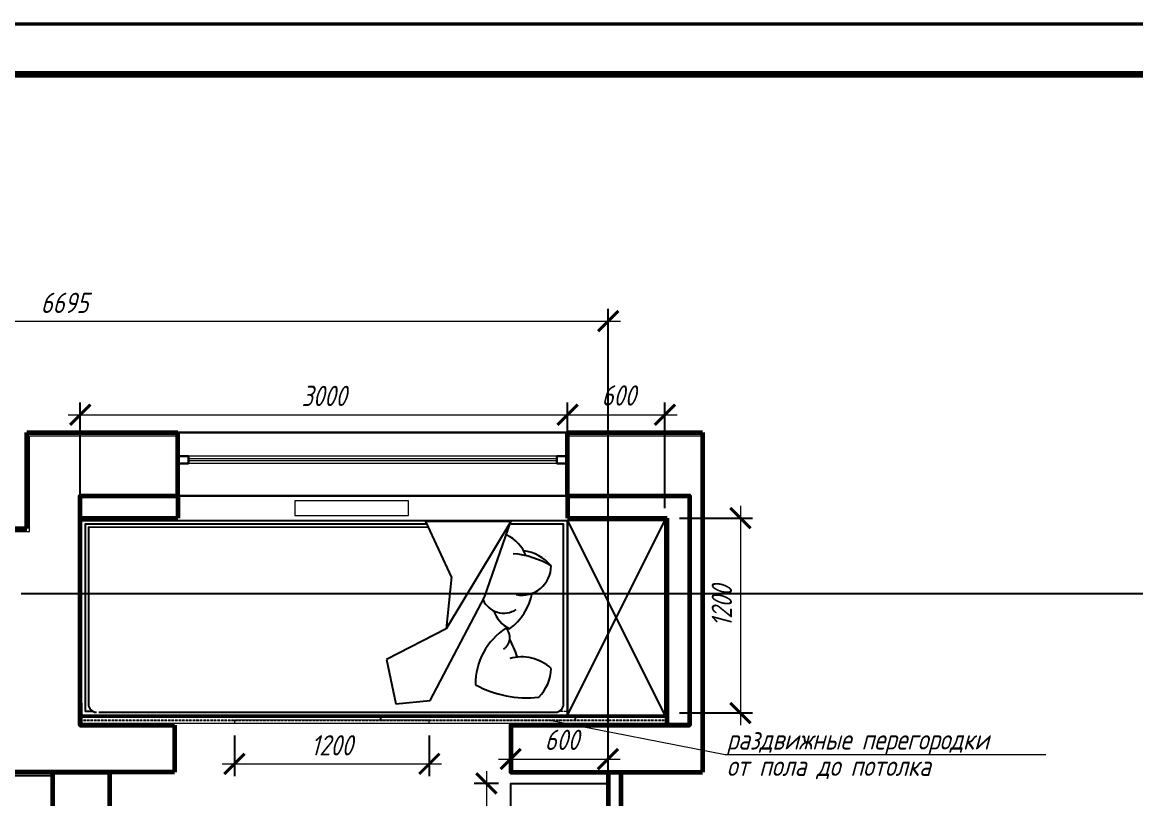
# Model space of a CAD drawing. Header units: millimetres. Extents: x 653176 to 972033, y 753746 to 925850.
# Drawn here: x 751817 to 758673, y 790320 to 795099 of the extents above; entities that cross this region are included whole.
import ezdxf

# ---------------------------------------------------------------- set-up
doc = ezdxf.new("R2010")
doc.units = ezdxf.units.MM
doc.header["$LTSCALE"] = 10
for name, pattern in [('HIDDEN', [0.375, 0.25, -0.125]), ('HIDDEN2', [0.1875, 0.125, -0.0625]), ('Воздушная', [3.96875, 2.38125, -1.5875])]:
    doc.linetypes.add(name, pattern=pattern)
doc.layers.get('0').update_dxf_attribs({"color": 65, "lineweight": 25})
for name, color, linetype, lineweight in [('A-FLOR-OVHD', 8, 'Воздушная', 18), ('AL', 7, 'Continuous', 30), ('AL1', 7, 'Continuous', 20), ('stamp', 253, 'Continuous', 18), ('wall', 95, 'Continuous', 60), ('МЕБ', 255, 'Continuous', 20), ('мебель_Ном_пера__1_Pen_No__1', 7, 'Continuous', 13), ('проем', 252, 'Continuous', 13), ('размh150', 7, 'Continuous', 9), ('размеры', 250, 'Continuous', 0)]:
    doc.layers.add(name, color=color, linetype=linetype, lineweight=lineweight)
doc.layers.add('Мебель', color=7, linetype='Continuous')
doc.styles.add('ГОСТ тип А', font='gost_a.shx', dxfattribs={"oblique": 15, "height": 125})
doc.dimstyles.new('ГОСТ тип А', dxfattribs={"dimtxt": 125, "dimasz": 125, "dimexe": 75, "dimexo": 75, "dimgap": 50, "dimtad": 1, "dimdec": 0, "dimrnd": 5, "dimtxsty": 'ГОСТ тип А', "dimblk": 'ARCHTICK', "dimcen": 50, "dimdle": 75, "dimadec": 0, "dimazin": 0, "dimtfac": 1, "dimtdec": 0, "dimtmove": 1, "dimatfit": 2, "dimfxl": 1, "dimlwd": 9, "dimarcsym": 0})

# ---------------------------------------------------------------- blocks, each defined once
blk = doc.blocks.new('_ARCHTICK')
at = {"color": 0, "linetype": 'ByBlock', "ltscale": 50, "const_width": 0.15}
blk.add_lwpolyline([(-0.5, -0.5), (0.5, 0.5)], dxfattribs=at)
blk = doc.blocks.new('*D716')
at = {"layer": 'Defpoints', "color": 0, "lineweight": 90, "transparency": 16777216}
for p in [(755788.7, 792047.7), (755788.7, 790847.7), (756238.7, 790847.7)]:
    blk.add_point(p, dxfattribs=at)
at = {"layer": 'размh150', "color": 0, "lineweight": 9, "transparency": 16777216}
blk.add_line((756238.7, 792122.7), (756238.7, 790772.7), dxfattribs=at)
at = {"layer": 'размh150', "color": 0, "lineweight": -2, "transparency": 16777216}
for p, q in [((755863.7, 792047.7), (756313.7, 792047.7)), ((755863.7, 790847.7), (756313.7, 790847.7))]:
    blk.add_line(p, q, dxfattribs=at)
at = {"layer": 'размh150', "color": 0, "lineweight": 9, "transparency": 16777216, "xscale": 125, "yscale": 125, "zscale": 125}
for p, rotation in [((756238.7, 792047.7), 90), ((756238.7, 790847.7), 270)]:
    blk.add_blockref('_ARCHTICK', p, dxfattribs=dict(at, rotation=rotation))
at = {"layer": 'размh150', "color": 0, "transparency": 16777216, "insert": (756124.4, 791505.7), "char_height": 125, "attachment_point": 5, "rotation": 90, "style": 'ГОСТ тип А'}
blk.add_mtext('1200', dxfattribs=at)
blk = doc.blocks.new('*D717')
at = {"layer": 'Defpoints', "color": 0, "lineweight": 90, "transparency": 16777216}
for p in [(755174.7, 792683.7), (752174.7, 792027.7), (755174.7, 792027.7)]:
    blk.add_point(p, dxfattribs=at)
at = {"layer": 'размh150', "color": 0, "lineweight": -2, "transparency": 16777216}
for p, q in [((752174.7, 792102.7), (752174.7, 792758.7)), ((755174.7, 792102.7), (755174.7, 792758.7))]:
    blk.add_line(p, q, dxfattribs=at)
at = {"layer": 'размh150', "color": 0, "lineweight": 9, "transparency": 16777216}
blk.add_line((752099.7, 792683.7), (755249.7, 792683.7), dxfattribs=at)
at = {"layer": 'размh150', "color": 0, "lineweight": 9, "transparency": 16777216, "xscale": 125, "yscale": 125, "zscale": 125, "rotation": 180}
blk.add_blockref('_ARCHTICK', (752174.7, 792683.7), dxfattribs=at)
at = {"layer": 'размh150', "color": 0, "lineweight": 9, "transparency": 16777216, "xscale": 125, "yscale": 125, "zscale": 125}
blk.add_blockref('_ARCHTICK', (755174.7, 792683.7), dxfattribs=at)
at = {"layer": 'размh150', "color": 0, "transparency": 16777216, "insert": (753674.7, 792799.1), "char_height": 125, "attachment_point": 5, "style": 'ГОСТ тип А'}
blk.add_mtext('3000', dxfattribs=at)
blk = doc.blocks.new('*D718')
at = {"layer": 'Defpoints', "color": 0, "lineweight": 90, "transparency": 16777216}
for p in [(755773.7, 792683.7), (755174.7, 792032.7), (755773.7, 792032.7)]:
    blk.add_point(p, dxfattribs=at)
at = {"layer": 'размh150', "color": 0, "lineweight": -2, "transparency": 16777216}
for p, q in [((755174.7, 792107.7), (755174.7, 792758.7)), ((755773.7, 792107.7), (755773.7, 792758.7))]:
    blk.add_line(p, q, dxfattribs=at)
at = {"layer": 'размh150', "color": 0, "lineweight": 9, "transparency": 16777216}
blk.add_line((755099.7, 792683.7), (755848.7, 792683.7), dxfattribs=at)
at = {"layer": 'размh150', "color": 0, "lineweight": 9, "transparency": 16777216, "xscale": 125, "yscale": 125, "zscale": 125, "rotation": 180}
blk.add_blockref('_ARCHTICK', (755174.7, 792683.7), dxfattribs=at)
at = {"layer": 'размh150', "color": 0, "lineweight": 9, "transparency": 16777216, "xscale": 125, "yscale": 125, "zscale": 125}
blk.add_blockref('_ARCHTICK', (755773.7, 792683.7), dxfattribs=at)
at = {"layer": 'размh150', "color": 0, "transparency": 16777216, "insert": (755489.2, 792801.9), "char_height": 125, "attachment_point": 5, "style": 'ГОСТ тип А'}
blk.add_mtext('600', dxfattribs=at)
blk = doc.blocks.new('*D719')
at = {"layer": 'Defpoints', "color": 0, "lineweight": 90, "transparency": 16777216}
for p in [(754824.7, 790414), (754674.7, 789814), (754824.7, 789814)]:
    blk.add_point(p, dxfattribs=at)
at = {"layer": 'размh150', "color": 0, "lineweight": 9, "transparency": 16777216}
blk.add_line((754674.7, 790489), (754674.7, 789739), dxfattribs=at)
at = {"layer": 'размh150', "color": 0, "lineweight": -2, "transparency": 16777216}
for p, q in [((754749.7, 790414), (754599.7, 790414)), ((754749.7, 789814), (754599.7, 789814))]:
    blk.add_line(p, q, dxfattribs=at)
at = {"layer": 'размh150', "color": 0, "lineweight": 9, "transparency": 16777216, "xscale": 125, "yscale": 125, "zscale": 125}
for p, rotation in [((754674.7, 790414), 90), ((754674.7, 789814), 270)]:
    blk.add_blockref('_ARCHTICK', p, dxfattribs=dict(at, rotation=rotation))
at = {"layer": 'размh150', "color": 0, "transparency": 16777216, "insert": (754556.5, 790114), "char_height": 125, "attachment_point": 5, "rotation": 90, "style": 'ГОСТ тип А'}
blk.add_mtext('600', dxfattribs=at)
blk = doc.blocks.new('*D725')
at = {"layer": 'Defpoints', "color": 0, "lineweight": 90, "transparency": 16777216}
for p in [(755423.7, 790564), (754824.7, 790414), (755423.7, 790414)]:
    blk.add_point(p, dxfattribs=at)
at = {"layer": 'размh150', "color": 0, "lineweight": -2, "transparency": 16777216}
for p, q in [((754824.7, 790489), (754824.7, 790639)), ((755423.7, 790489), (755423.7, 790639))]:
    blk.add_line(p, q, dxfattribs=at)
at = {"layer": 'размh150', "color": 0, "lineweight": 9, "transparency": 16777216}
blk.add_line((754749.7, 790564), (755498.7, 790564), dxfattribs=at)
at = {"layer": 'размh150', "color": 0, "lineweight": 9, "transparency": 16777216, "xscale": 125, "yscale": 125, "zscale": 125, "rotation": 180}
blk.add_blockref('_ARCHTICK', (754824.7, 790564), dxfattribs=at)
at = {"layer": 'размh150', "color": 0, "lineweight": 9, "transparency": 16777216, "xscale": 125, "yscale": 125, "zscale": 125}
blk.add_blockref('_ARCHTICK', (755423.7, 790564), dxfattribs=at)
at = {"layer": 'размh150', "color": 0, "transparency": 16777216, "insert": (755139.2, 790682.2), "char_height": 125, "attachment_point": 5, "style": 'ГОСТ тип А'}
blk.add_mtext('600', dxfattribs=at)
blk = doc.blocks.new('*D729')
at = {"layer": 'Defpoints', "color": 0, "lineweight": 90, "transparency": 16777216}
for p in [(753123.3, 790784.3), (754323.3, 790784.3), (754323.3, 790534.3)]:
    blk.add_point(p, dxfattribs=at)
at = {"layer": 'размh150', "color": 0, "lineweight": -2, "transparency": 16777216}
for p, q in [((753123.3, 790709.3), (753123.3, 790459.3)), ((754323.3, 790709.3), (754323.3, 790459.3))]:
    blk.add_line(p, q, dxfattribs=at)
at = {"layer": 'размh150', "color": 0, "lineweight": 9, "transparency": 16777216}
blk.add_line((753048.3, 790534.3), (754398.3, 790534.3), dxfattribs=at)
at = {"layer": 'размh150', "color": 0, "lineweight": 9, "transparency": 16777216, "xscale": 125, "yscale": 125, "zscale": 125, "rotation": 180}
blk.add_blockref('_ARCHTICK', (753123.3, 790534.3), dxfattribs=at)
at = {"layer": 'размh150', "color": 0, "lineweight": 9, "transparency": 16777216, "xscale": 125, "yscale": 125, "zscale": 125}
blk.add_blockref('_ARCHTICK', (754323.3, 790534.3), dxfattribs=at)
at = {"layer": 'размh150', "color": 0, "transparency": 16777216, "insert": (753723.3, 790648.6), "char_height": 125, "attachment_point": 5, "style": 'ГОСТ тип А'}
blk.add_mtext('1200', dxfattribs=at)
blk = doc.blocks.new('*D790')
at = {"layer": 'Defpoints', "color": 0, "lineweight": 90, "transparency": 16777216}
for p in [(755424.7, 793259.6), (748730.6, 791638.7), (755424.7, 790414)]:
    blk.add_point(p, dxfattribs=at)
at = {"layer": 'размh150', "color": 0, "lineweight": -2, "transparency": 16777216}
for p, q in [((748730.6, 791713.7), (748730.6, 793334.6)), ((755424.7, 790489), (755424.7, 793334.6))]:
    blk.add_line(p, q, dxfattribs=at)
at = {"layer": 'размh150', "color": 0, "lineweight": 9, "transparency": 16777216}
blk.add_line((748655.6, 793259.6), (755499.7, 793259.6), dxfattribs=at)
at = {"layer": 'размh150', "color": 0, "lineweight": 9, "transparency": 16777216, "xscale": 125, "yscale": 125, "zscale": 125, "rotation": 180}
blk.add_blockref('_ARCHTICK', (748730.6, 793259.6), dxfattribs=at)
at = {"layer": 'размh150', "color": 0, "lineweight": 9, "transparency": 16777216, "xscale": 125, "yscale": 125, "zscale": 125}
blk.add_blockref('_ARCHTICK', (755424.7, 793259.6), dxfattribs=at)
at = {"layer": 'размh150', "color": 0, "lineweight": 90, "transparency": 16777216, "insert": (752077.6, 793372.1), "char_height": 125, "attachment_point": 5, "style": 'ГОСТ тип А'}
blk.add_mtext('6695', dxfattribs=at)
blk = doc.blocks.new('*D791')
at = {"layer": 'Defpoints', "color": 0, "lineweight": 90, "transparency": 16777216}
for p in [(751734.7, 791583.7), (759179.9, 791583.7), (753939.7, 784518.7)]:
    blk.add_point(p, dxfattribs=at)
at = {"layer": 'размеры', "color": 0, "lineweight": 9, "transparency": 16777216}
blk.add_line((759179.9, 784443.7), (759179.9, 791658.7), dxfattribs=at)
at = {"layer": 'размеры', "color": 0, "lineweight": -2, "transparency": 16777216}
for p, q in [((751809.7, 791583.7), (759254.9, 791583.7)), ((754014.7, 784518.7), (759254.9, 784518.7))]:
    blk.add_line(p, q, dxfattribs=at)
at = {"layer": 'размеры', "color": 0, "lineweight": 9, "transparency": 16777216, "xscale": 125, "yscale": 125, "zscale": 125}
for p, rotation in [((759179.9, 791583.7), 90), ((759179.9, 784518.7), 270)]:
    blk.add_blockref('_ARCHTICK', p, dxfattribs=dict(at, rotation=rotation))
at = {"layer": 'размеры', "color": 0, "lineweight": 90, "transparency": 16777216, "insert": (759067.4, 788051.2), "char_height": 125, "attachment_point": 5, "rotation": 90, "style": 'ГОСТ тип А'}
blk.add_mtext('7065', dxfattribs=at)

msp = doc.modelspace()

# ---------------------------------------------------------------- linework, layer by layer
at = {"layer": 'A-FLOR-OVHD', "linetype": 'HIDDEN', "lineweight": 9}
msp.add_line((752174.7, 790784.3), (754823.3, 790784.3), dxfattribs=at)
msp.add_lwpolyline([(753123.3, 790784.3), (754323.3, 790784.3), (754323.3, 790804.3), (753123.3, 790804.3), (753123.3, 790784.3)], dxfattribs=at)
at = {"layer": 'AL', "color": 7, "const_width": 20}
msp.add_lwpolyline([(743813.9, 795089.1), (764813.9, 795089.1), (764813.9, 780239.1), (743813.9, 780239.1), (743813.9, 795089.1)], dxfattribs=at)
for points in [[(744863.9, 794789.1), (764513.9, 794789.1), (764513.9, 780539.1), (744863.9, 780539.1)], [(744873.9, 794779.1), (764503.9, 794779.1), (764503.9, 780549.1), (744873.9, 780549.1)], [(744883.9, 794769.1), (764493.9, 794769.1), (764493.9, 780559.1), (744883.9, 780559.1)]]:
    msp.add_lwpolyline(points, close=True, dxfattribs=at)
at = {"layer": 'AL1', "linetype": 'HIDDEN2'}
msp.add_lwpolyline([(755174.7, 790857.4), (755122.7, 790857.7)], dxfattribs=at)
at = {"layer": 'wall'}
for p, q in [((751844.7, 791983.7), (751844.7, 792573.7)), ((751844.7, 792573.7), (752774.7, 792573.7)), ((752774.7, 792183.7), (752774.7, 792573.7)), ((755174.7, 792573.7), (756004.7, 792573.7)), ((755174.7, 792183.7), (755174.7, 792573.7)), ((756004.7, 792573.7), (756004.7, 790483.7)), ((755788.7, 790772.7), (755788.7, 792047.7)), ((752174.7, 790908.7), (752174.7, 790772.7)), ((752754.7, 790772.7), (752754.7, 790483.7)), ((755424.7, 790483.7), (756004.7, 790483.7)), ((755504.7, 786288.7), (755504.7, 790483.7))]:
    msp.add_line(p, q, dxfattribs=at)
for points in [[(752754.7, 790772.7), (752174.7, 790772.7), (752174.7, 792183.7), (752774.7, 792183.7)], [(752774.7, 792183.7), (752774.7, 792047.7)], [(755174.7, 792183.7), (755924.7, 792183.7), (755924.7, 790772.7), (754824.7, 790772.7), (754824.7, 790483.7), (755424.7, 790483.7), (755424.7, 786368.7), (755424.7, 786368.7), (755424.7, 786368.7), (755424.7, 786368.7), (755424.7, 786368.7)], [(755174.7, 792183.7), (755174.7, 792047.7)], [(752174.7, 792047.7), (752774.7, 792047.7)], [(755174.7, 792047.7), (755788.7, 792047.7)], [(751234.7, 791983.7), (751844.7, 791983.7)], [(752754.7, 790483.7), (751734.7, 790483.7), (751734.7, 791583.7), (751234.7, 791583.7)], [(752174.7, 790772.7), (752754.7, 790772.7)], [(754824.7, 790772.7), (755924.7, 790772.7)]]:
    msp.add_lwpolyline(points, dxfattribs=at)
msp.add_lwpolyline([(752004.7, 790483.7), (752354.7, 790483.7), (752354.7, 790133.7), (752004.7, 790133.7)], close=True, dxfattribs=at)
at = {"layer": 'МЕБ'}
msp.add_line((752354.7, 790418.7), (752354.7, 790418.7), dxfattribs=at)
msp.add_lwpolyline([(755055.2, 790804.7), (756144.1, 790592.4), (758120, 790592.4)], dxfattribs=at)
at = {"layer": 'Мебель', "linetype": 'HIDDEN2', "ltscale": 500}
msp.add_line((754825.9, 792027), (754300.8, 792027), dxfattribs=at)
at = {"layer": 'Мебель', "color": 4, "linetype": 'Continuous', "ltscale": 0.5}
for p, q in [((754300.8, 792027), (754460.7, 791682.4)), ((754825.9, 792027), (754427.9, 791366.3)), ((754664, 791561.5), (754825.9, 792027)), ((754460.6, 791686), (754427.9, 791366.3)), ((754328.5, 790923.7), (754664, 791561.5)), ((754427.9, 791366.3), (754059.4, 791177.8)), ((754059.4, 791177.8), (754118, 790903.1)), ((752174.7, 790824.3), (755788.7, 790824.3))]:
    msp.add_line(p, q, dxfattribs=at)
at = {"layer": 'Мебель', "color": 7, "linetype": 'HIDDEN'}
msp.add_line((755174.7, 790832.7), (755174.7, 792032.7), dxfattribs=at)
at = {"layer": 'Мебель'}
msp.add_line((755773.7, 792032.7), (755773.7, 790832.7), dxfattribs=at)
at = {"layer": 'Мебель', "linetype": 'HIDDEN2'}
msp.add_line((752174.7, 790804.3), (755788.7, 790804.3), dxfattribs=at)
at = {"layer": 'Мебель', "color": 4, "linetype": 'Continuous', "ltscale": 0.5}
for points in [[(752174.7, 792032.7), (755174.7, 792032.7), (755174.7, 790832.7), (752174.7, 790832.7)], [(751729.9, 790463.7), (752004.9, 790463.7), (752004.9, 790113.7), (752354.9, 790113.7), (752354.9, 788133.2), (751755, 788133.2), (750931.7, 790963.7), (748730.6, 790963.7), (748730.6, 791563.7), (751729.9, 791563.7)]]:
    msp.add_lwpolyline(points, close=True, dxfattribs=at)
for points in [[(754308.4, 792010.7), (752204.7, 792010.7), (752204.7, 790857.4)], [(754317.9, 791990.2), (752224.7, 791991.7), (752224.7, 790902.1)], [(755174.7, 792032.7), (755773.7, 790832.7), (755174.7, 790832.7), (755773.7, 792032.7), (755174.7, 792032.7)], [(754118, 790903.1), (754328.5, 790923.7)], [(752252.3, 790857.4), (752204.7, 790857.4)], [(754824.7, 789814), (754824.7, 790414), (755424.7, 790414), (755424.7, 789814), (754824.7, 789814)]]:
    msp.add_lwpolyline(points, dxfattribs=at)
for points in [[(752289.7, 790852.1), (755099.7, 790852.1, 0.414214), (755149.7, 790902.1), (755149.7, 792010.7), (754827.4, 792010.7)], [(754608.2, 791021.4, 0.154428), (754996.8, 790944.7)]]:
    msp.add_lwpolyline(points, format="xyb", dxfattribs=at)
at = {"layer": 'Мебель', "linetype": 'HIDDEN2'}
msp.add_lwpolyline([(754023.3, 790804.3), (755223.3, 790804.3), (755223.3, 790824.3), (754023.3, 790824.3), (754023.3, 790804.3)], dxfattribs=at)
at = {"layer": 'Мебель', "color": 4, "linetype": 'Continuous', "ltscale": 0.5}
for centre, radius, start, end in [((754680.4, 791714.8), 259.3, 22.75096, 63.05467), ((754868.8, 791582.9), 265.7, 39.77874, 82.42128), ((754790.7, 791276.6), 553.7, 59.34167, 84.81885), ((754893.1, 791752.8), 179.9, 258.96181, 0), ((754608, 791652), 354.8, 306.11478, 349.01737), ((754782, 791603), 140.5, 204.94003, 302.77568), ((754910.9, 791545.2), 202.9, 199.62194, 242.44304), ((755016, 791026.6), 407.9, 122.77961, 180.72762), ((754737.4, 791311.4), 81.9, 301.7736, 45.14768), ((754110.1, 790938.1), 796.7, 18.55115, 27.18782), ((754889.9, 790917.1), 275.5, 48.04931, 105.07614), ((754814.9, 791129.3), 259.3, 314.57366, 358.38315), ((752274.7, 790902.1), 50, 180, 270)]:
    msp.add_arc(centre, radius, start, end, dxfattribs=at)
at = {"layer": 'мебель_Ном_пера__1_Pen_No__1', "linetype": 'Continuous'}
for p, q in [((755108.1, 792428.1), (752841.3, 792428.1)), ((755108.1, 792412.3), (752841.3, 792412.3)), ((755108.1, 792399.6), (752841.3, 792399.6)), ((755108.1, 792383.7), (752841.3, 792383.7))]:
    msp.add_line(p, q, dxfattribs=at)
at = {"layer": 'проем', "lineweight": 30}
for p, q in [((752774.7, 792573.7), (755174.7, 792573.7)), ((752774.7, 792183.7), (755174.7, 792183.7))]:
    msp.add_line(p, q, dxfattribs=at)
at = {"layer": 'проем'}
for points in [[(751234.7, 791963.7), (751862.7, 791963.7), (751862.7, 792553.7), (752774.7, 792553.7)], [(755174.7, 792553.7), (756004.7, 792553.7)]]:
    msp.add_lwpolyline(points, dxfattribs=at)
at = {"layer": 'проем', "lineweight": 30}
for points in [[(752841.3, 792383.7), (752841.3, 792428.1), (752774.7, 792428.1), (752774.7, 792383.7)], [(755108.1, 792383.7), (755108.1, 792428.1), (755174.7, 792428.1), (755174.7, 792383.7)]]:
    msp.add_lwpolyline(points, close=True, dxfattribs=at)
at = {"layer": 'проем'}
msp.add_lwpolyline([(754195.7, 792064.1), (754195.7, 792153.7), (753495.7, 792153.7), (753495.7, 792064.1)], close=True, dxfattribs=at)

# ---------------------------------------------------------------- texts
at = {"layer": 'stamp', "style": 'ГОСТ тип А', "oblique": 15}
for s, p in [('раздвижные перегородки', (756154.7, 790622.4)), ('от пола до потолка', (756154.7, 790460.1))]:
    msp.add_text(s, height=125, dxfattribs=at).set_placement(p)

# ---------------------------------------------------------------- dimensions: what is measured, and where the dimension line sits
at = {"layer": 'размh150', "color": 1, "lineweight": 90}
dim = msp.add_linear_dim(base=(755424.7, 793259.6), p1=(748730.6, 791638.7), p2=(755424.7, 790414), dimstyle='ГОСТ тип А', dxfattribs=at)
dim.commit()
dim.dimension.update_dxf_attribs({"geometry": '*D790', "text_midpoint": (752077.6, 793372.1)})
at = {"layer": 'размh150'}
for base, p1, p2, angle, picture, middle in [((755174.7, 792683.7), (752174.7, 792027.7), (755174.7, 792027.7), 180, '*D717', (753674.7, 792683.7)), ((755773.7, 792683.7), (755174.7, 792032.7), (755773.7, 792032.7), 180, '*D718', (755489.2, 792683.7)), ((756238.7, 790847.7), (755788.7, 792047.7), (755788.7, 790847.7), 90, '*D716', (756238.7, 791505.7)), ((754323.3, 790534.3), (753123.3, 790784.3), (754323.3, 790784.3), 180, '*D729', (753723.3, 790534.3)), ((755423.7, 790564), (754824.7, 790414), (755423.7, 790414), 180, '*D725', (755139.2, 790564)), ((754674.7, 789814), (754824.7, 790414), (754824.7, 789814), 90, '*D719', (754674.7, 790114))]:
    dim = msp.add_linear_dim(base=base, p1=p1, p2=p2, angle=angle, dimstyle='ГОСТ тип А', dxfattribs=at)
    dim.commit()
    dim.dimension.update_dxf_attribs({"geometry": picture, "text_midpoint": middle, "dimtype": 160})
at = {"layer": 'размеры', "color": 1, "lineweight": 90}
dim = msp.add_linear_dim(base=(759179.9, 791583.7), p1=(753939.7, 784518.7), p2=(751734.7, 791583.7), angle=90, dimstyle='ГОСТ тип А', dxfattribs=at)
dim.commit()
dim.dimension.update_dxf_attribs({"geometry": '*D791', "text_midpoint": (759067.4, 788051.2)})

doc.saveas('drawing.dxf')
